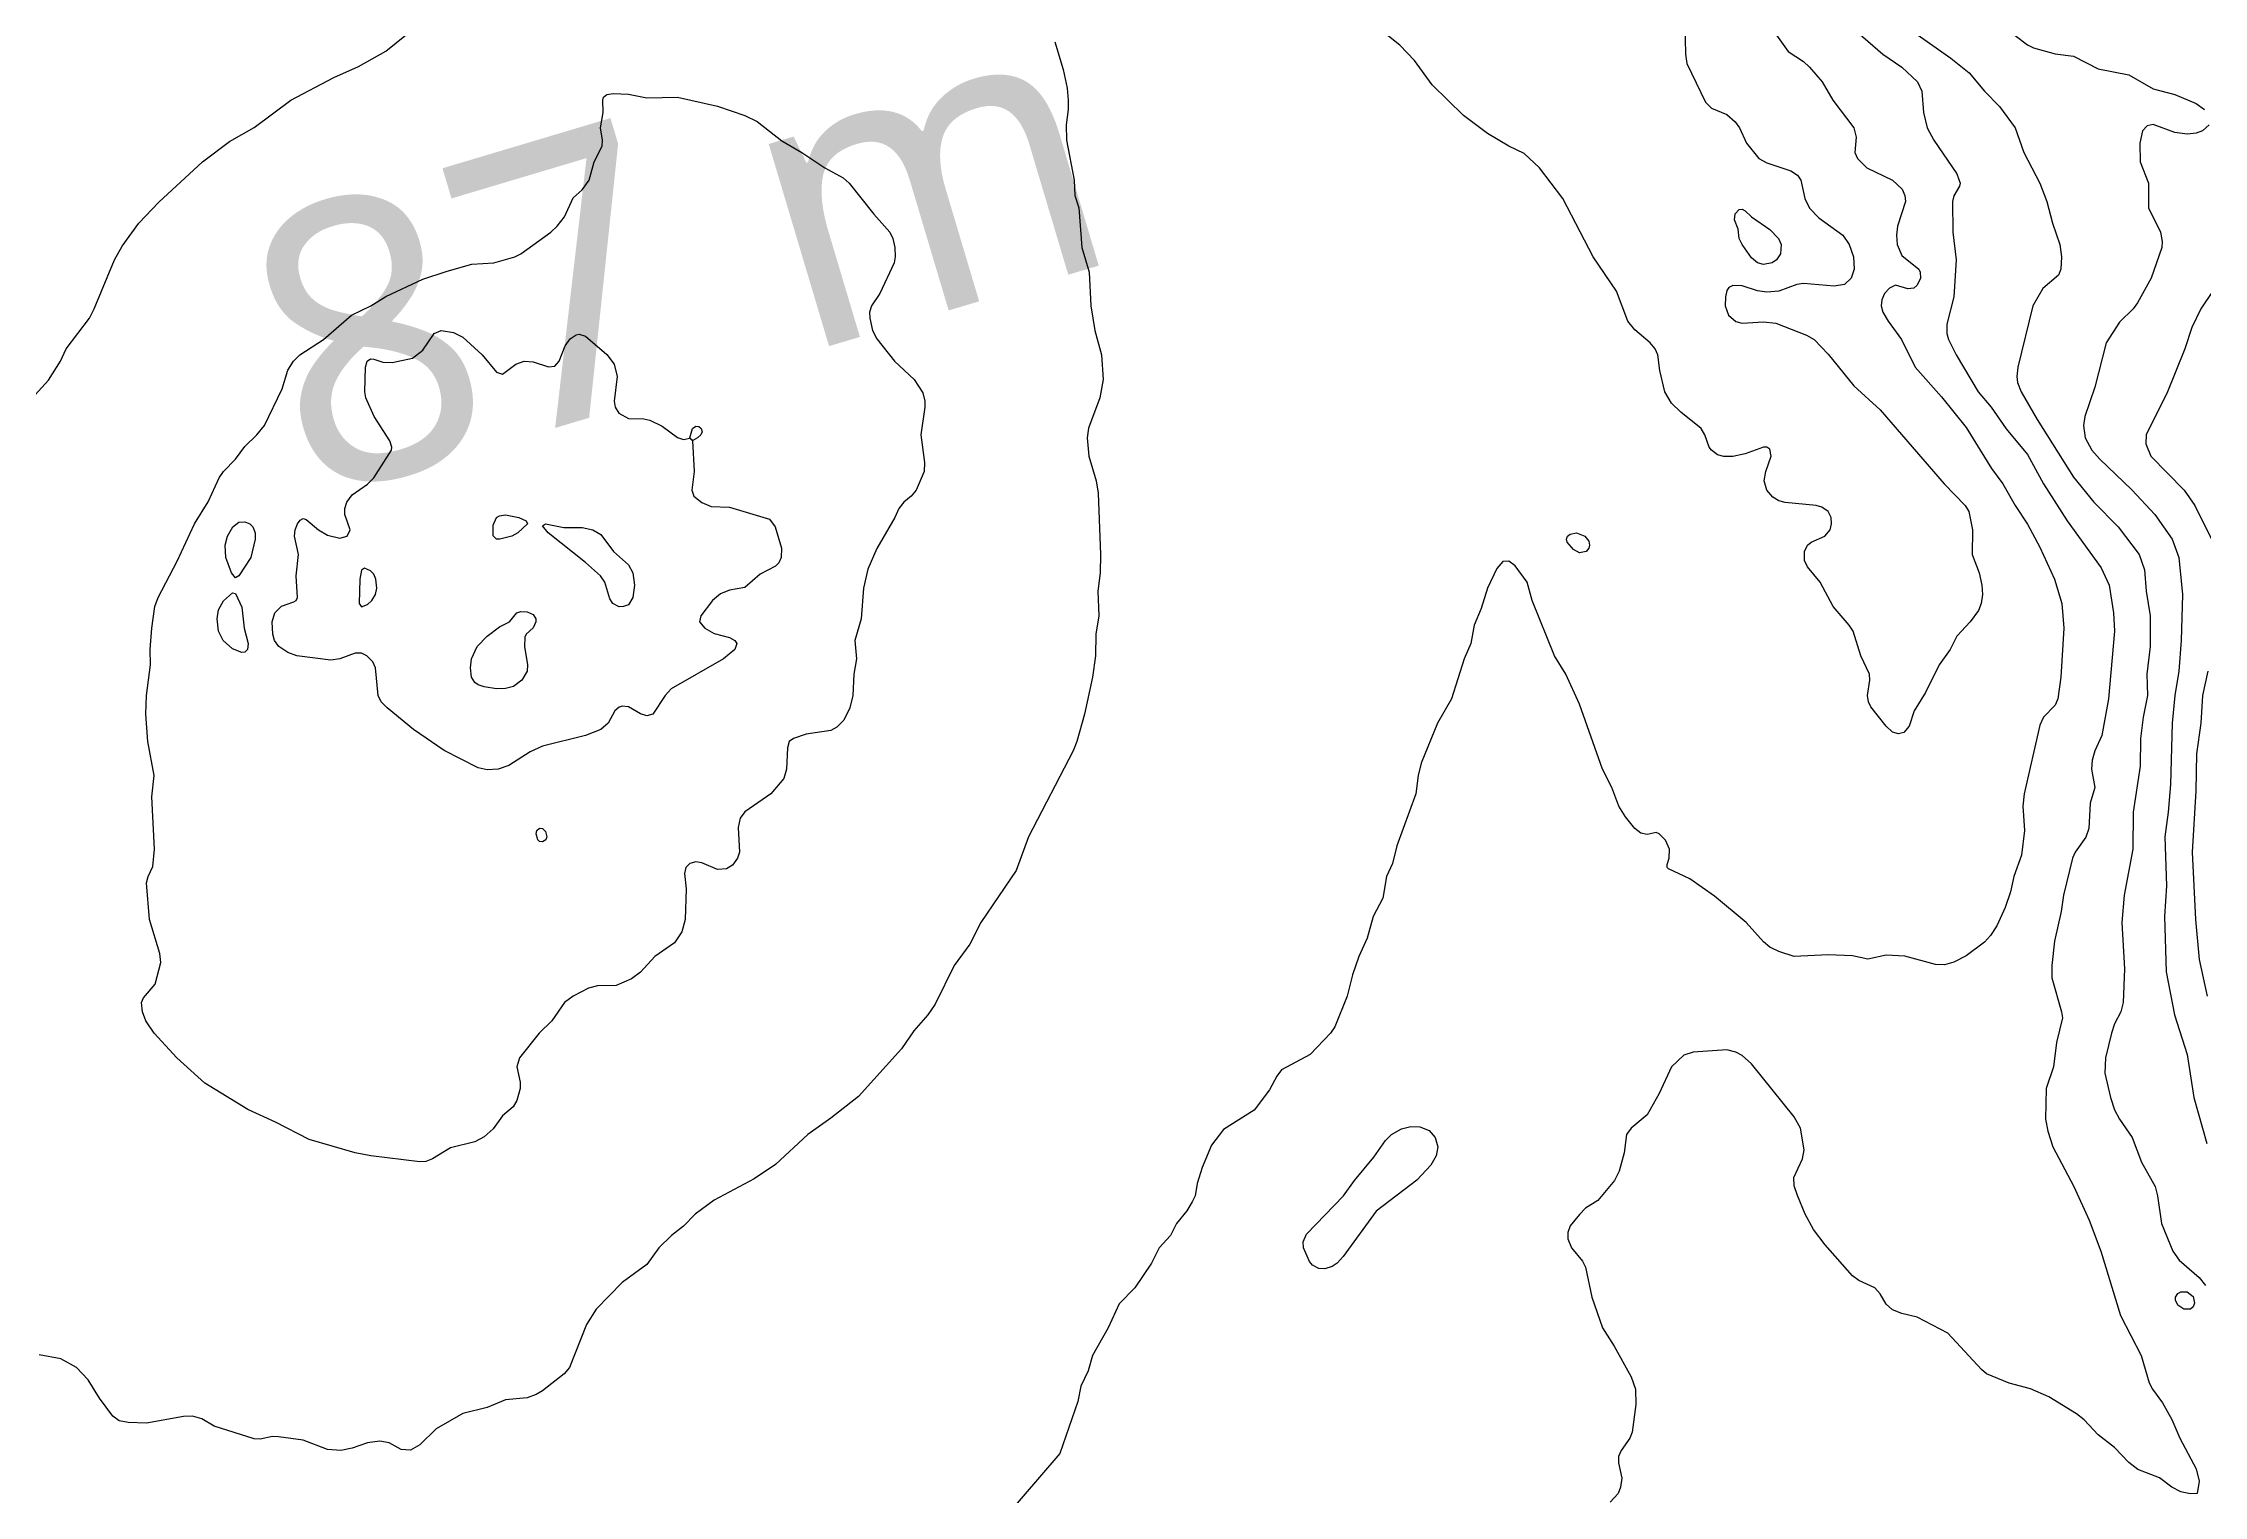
# Model space of a CAD drawing. Extents: x 474277 to 475042, y 254928 to 255625.
# Drawn here: x 474377.3 to 474431.3, y 255321.3 to 255357.6 of the extents above; entities that cross this region are included whole.
import ezdxf

# ---------------------------------------------------------------- set-up
doc = ezdxf.new("R2010")
doc.units = 0
doc.header["$MEASUREMENT"] = 0
doc.layers.add('BaseMapV2_DTM_export_MonNov09090547073261 — entities', color=1, linetype='CONTINUOUS')
doc.styles.get("Standard").update_dxf_attribs({"font": 'romans.shx'})

msp = doc.modelspace()

# ---------------------------------------------------------------- linework, layer by layer
at = {"layer": 'BaseMapV2_DTM_export_MonNov09090547073261 — entities', "color": 15, "linetype": 'Continuous', "true_color": 0xb7484b}
for points in [[(474376.708, 255348.321, 86.5), (474377.459, 255349.152, 86.5), (474377.758, 255349.624, 86.5), (474377.906, 255349.931, 86.5), (474378.485, 255350.698, 86.5), (474378.605, 255350.928, 86.5), (474379.108, 255352.155, 86.5), (474379.3, 255352.5, 86.5), (474379.719, 255353.075, 86.5), (474380.22, 255353.593, 86.5), (474381.308, 255354.608, 86.5), (474381.983, 255355.111, 86.5), (474382.597, 255355.459, 86.5), (474383.517, 255356.146, 86.5), (474384.59, 255356.712, 86.5), (474385.208, 255356.985, 86.5), (474385.888, 255357.369, 86.5), (474386.967, 255358.24, 86.5)], [(474420.327, 255358.212, 86.25), (474420.935, 255357.359, 86.25), (474421.318, 255357.11, 86.25), (474421.472, 255356.969, 86.25), (474421.787, 255356.602, 86.25), (474422.05, 255356.142, 86.25), (474422.58, 255355.452, 86.25), (474422.636, 255355.222, 86.25), (474422.605, 255354.838, 86.25), (474422.669, 255354.685, 86.25), (474422.903, 255354.455, 86.25), (474423.542, 255354.148, 86.25), (474423.787, 255353.918, 86.25), (474423.854, 255353.765, 86.25), (474423.865, 255353.612, 86.25), (474423.668, 255352.998, 86.25), (474423.641, 255352.768, 86.25), (474423.655, 255352.538, 86.25), (474423.772, 255352.267, 86.25), (474424.197, 255351.925, 86.25), (474424.237, 255351.848, 86.25), (474424.238, 255351.695, 86.25), (474424.155, 255351.522, 86.25), (474424.079, 255351.451, 86.25), (474423.925, 255351.433, 86.25), (474423.619, 255351.524, 86.25), (474423.465, 255351.45, 86.25), (474423.344, 255351.311, 86.25), (474423.273, 255351.158, 86.25), (474423.262, 255351.005, 86.25), (474423.303, 255350.851, 86.25), (474423.431, 255350.621, 86.25), (474423.764, 255350.161, 86.25), (474424.108, 255349.471, 86.25), (474424.769, 255348.729, 86.25), (474425.382, 255347.97, 86.25), (474426.017, 255346.941, 86.25), (474426.302, 255346.562, 86.25), (474426.604, 255346.021, 86.25), (474426.916, 255345.549, 86.25), (474427.222, 255344.975, 86.25), (474427.593, 255344.18, 86.25), (474427.777, 255343.567, 86.25), (474427.824, 255342.954, 86.25), (474427.745, 255341.727, 86.25), (474427.676, 255341.19, 86.25), (474427.606, 255341.026, 86.25), (474427.319, 255340.73, 86.25), (474427.222, 255340.524, 86.25), (474426.83, 255338.813, 86.25), (474426.801, 255338.506, 86.25), (474426.842, 255337.893, 86.25), (474426.762, 255337.28, 86.25), (474426.572, 255336.743, 86.25), (474426.487, 255336.36, 86.25), (474426.361, 255335.976, 86.25), (474426.149, 255335.512, 86.25), (474425.995, 255335.269, 86.25), (474425.842, 255335.106, 86.25), (474425.382, 255334.764, 86.25), (474425.075, 255334.609, 86.25), (474424.845, 255334.54, 86.25), (474424.615, 255334.546, 86.25), (474423.849, 255334.758, 86.25), (474423.388, 255334.783, 86.25), (474422.928, 255334.678, 86.25), (474422.545, 255334.762, 86.25), (474421.932, 255334.789, 86.25), (474421.088, 255334.746, 86.25), (474420.705, 255334.873, 86.25), (474420.475, 255334.983, 86.25), (474420.321, 255335.115, 86.25), (474419.889, 255335.593, 86.25), (474419.095, 255336.258, 86.25), (474418.481, 255336.692, 86.25), (474417.944, 255336.94, 86.25), (474417.91, 255336.973, 86.25), (474417.912, 255337.05, 86.25), (474417.962, 255337.203, 86.25), (474417.966, 255337.433, 86.25), (474417.868, 255337.655, 86.25), (474417.714, 255337.809, 86.25), (474417.638, 255337.844, 86.25), (474417.408, 255337.794, 86.25), (474417.254, 255337.832, 86.25), (474417.101, 255337.95, 86.25), (474416.871, 255338.236, 86.25), (474416.702, 255338.506, 86.25), (474416.531, 255338.967, 86.25), (474416.299, 255339.427, 86.25), (474415.721, 255341.051, 86.25), (474415.382, 255341.804, 86.25), (474415.099, 255342.264, 86.25), (474414.535, 255343.644, 86.25), (474414.409, 255344.104, 86.25), (474414.111, 255344.509, 86.25), (474413.957, 255344.628, 86.25), (474413.804, 255344.614, 86.25), (474413.651, 255344.441, 86.25), (474413.425, 255343.95, 86.25), (474413.267, 255343.444, 86.25), (474413.087, 255343.03, 86.25), (474413.008, 255342.57, 86.25), (474412.841, 255342.187, 86.25), (474412.518, 255341.19, 86.25), (474412.168, 255340.577, 86.25), (474411.76, 255339.58, 86.25), (474411.688, 255339.273, 86.25), (474411.629, 255338.813, 86.25), (474411.152, 255337.51, 86.25), (474411.044, 255337.071, 86.25), (474410.9, 255336.743, 86.25), (474410.802, 255336.206, 86.25), (474410.56, 255335.746, 86.25), (474410.416, 255335.209, 86.25), (474410.207, 255334.749, 86.25), (474410.047, 255334.293, 86.25), (474409.917, 255333.753, 86.25), (474409.607, 255332.986, 86.25), (474409.499, 255332.832, 86.25), (474408.986, 255332.296, 86.25), (474408.272, 255331.912, 86.25), (474408.156, 255331.759, 86.25), (474407.977, 255331.412, 86.25), (474407.593, 255330.907, 86.25), (474406.826, 255330.425, 86.25), (474406.52, 255330.034, 86.25), (474406.29, 255329.474, 86.25), (474406.163, 255329.075, 86.25), (474406.113, 255328.769, 86.25), (474406.041, 255328.615, 86.25), (474405.906, 255328.392, 86.25), (474405.65, 255328.078, 86.25), (474405.497, 255327.772, 86.25), (474405.218, 255327.465, 86.25), (474405.021, 255327.082, 86.25), (474404.611, 255326.468, 86.25), (474404.219, 255326.07, 86.25), (474403.943, 255325.471, 86.25), (474403.55, 255324.781, 86.25), (474403.442, 255324.398, 86.25), (474403.259, 255324.015, 86.25), (474403.186, 255323.631, 86.25), (474402.737, 255322.328, 86.25), (474401.306, 255320.671, 86.25)], [(474423.825, 255340.347, 86.5), (474423.695, 255340.308, 86.5), (474423.542, 255340.355, 86.5), (474423.388, 255340.5, 86.5), (474423.005, 255340.988, 86.5), (474422.945, 255341.113, 86.5), (474422.921, 255341.267, 86.5), (474422.977, 255341.65, 86.5), (474422.964, 255341.804, 86.5), (474422.751, 255342.264, 86.5), (474422.558, 255342.877, 86.5), (474422.459, 255343.03, 86.5), (474422.056, 255343.49, 86.5), (474421.738, 255344.104, 86.5), (474421.422, 255344.487, 86.5), (474421.347, 255344.641, 86.5), (474421.347, 255344.871, 86.5), (474421.415, 255345.024, 86.5), (474421.511, 255345.101, 86.5), (474421.855, 255345.249, 86.5), (474421.988, 255345.407, 86.5), (474422.018, 255345.561, 86.5), (474422.009, 255345.714, 86.5), (474421.932, 255345.867, 86.5), (474421.778, 255345.973, 86.5), (474421.635, 255346.021, 86.5), (474420.858, 255346.096, 86.5), (474420.705, 255346.136, 86.5), (474420.551, 255346.228, 86.5), (474420.4, 255346.404, 86.5), (474420.339, 255346.634, 86.5), (474420.377, 255346.864, 86.5), (474420.512, 255347.248, 86.5), (474420.475, 255347.425, 86.5), (474420.398, 255347.472, 86.5), (474420.321, 255347.475, 86.5), (474419.861, 255347.306, 86.5), (474419.555, 255347.241, 86.5), (474419.325, 255347.245, 86.5), (474419.171, 255347.287, 86.5), (474419.018, 255347.398, 86.5), (474418.962, 255347.478, 86.5), (474418.85, 255347.784, 86.5), (474418.762, 255347.938, 86.5), (474418.251, 255348.346, 86.5), (474418.021, 255348.576, 86.5), (474417.854, 255348.858, 86.5), (474417.727, 255349.394, 86.5), (474417.678, 255349.778, 86.5), (474417.614, 255349.931, 86.5), (474417.484, 255350.081, 86.5), (474417.101, 255350.405, 86.5), (474416.925, 255350.621, 86.5), (474416.641, 255351.373, 86.5), (474416.063, 255352.231, 86.5), (474415.306, 255353.688, 86.5), (474414.717, 255354.455, 86.5), (474414.341, 255354.814, 86.5), (474413.957, 255354.992, 86.5), (474413.421, 255355.309, 86.5), (474412.82, 255355.759, 86.5), (474412.04, 255356.531, 86.5), (474411.6, 255357.139, 86.5), (474411.233, 255357.522, 86.5), (474410.584, 255358.032, 86.5)], [(474422.24, 255358.212, 86), (474423.297, 255357.292, 86), (474423.772, 255356.971, 86), (474424.171, 255356.602, 86), (474424.275, 255356.372, 86), (474424.313, 255355.835, 86), (474424.411, 255355.452, 86), (474424.578, 255355.145, 86), (474425.153, 255354.302, 86), (474425.233, 255354.072, 86), (474425.217, 255353.995, 86), (474425.075, 255353.754, 86), (474425.041, 255353.612, 86), (474425.05, 255352.845, 86), (474425.135, 255352.155, 86), (474425.074, 255351.235, 86), (474424.898, 255350.545, 86), (474424.897, 255350.315, 86), (474424.941, 255350.161, 86), (474425.133, 255349.778, 86), (474425.682, 255348.858, 86), (474426.007, 255348.474, 86), (474426.379, 255347.934, 86), (474426.916, 255347.288, 86), (474427.315, 255346.557, 86), (474427.905, 255345.637, 86), (474428.756, 255344.457, 86), (474428.959, 255344.027, 86), (474429.068, 255343.337, 86), (474429.09, 255342.877, 86), (474428.939, 255341.19, 86), (474428.771, 255340.27, 86), (474428.596, 255339.887, 86), (474428.534, 255339.657, 86), (474428.519, 255339.427, 86), (474428.597, 255338.967, 86), (474428.481, 255338.583, 86), (474428.449, 255337.943, 86), (474428.372, 255337.727, 86), (474428.109, 255337.356, 86), (474428.039, 255337.203, 86), (474427.819, 255336.283, 86), (474427.759, 255335.872, 86), (474427.589, 255335.133, 86), (474427.524, 255334.519, 86), (474427.525, 255334.213, 86), (474427.769, 255333.369, 86), (474427.787, 255333.216, 86), (474427.644, 255332.602, 86), (474427.568, 255331.989, 86), (474427.382, 255331.452, 86), (474427.369, 255330.685, 86), (474427.424, 255330.379, 86), (474427.547, 255329.995, 86), (474428.076, 255328.999, 86), (474428.454, 255328.155, 86), (474428.75, 255327.388, 86), (474429.244, 255325.778, 86), (474429.753, 255324.781, 86), (474429.959, 255324.091, 86), (474430.038, 255323.938, 86), (474430.289, 255323.596, 86), (474430.519, 255323.182, 86), (474430.725, 255322.711, 86), (474431.133, 255321.944, 86), (474431.203, 255321.638, 86), (474431.152, 255321.331, 86), (474430.979, 255321.317, 86), (474430.749, 255321.373, 86), (474430.519, 255321.489, 86), (474430.213, 255321.724, 86), (474429.676, 255321.925, 86), (474429.446, 255322.103, 86), (474429.086, 255322.481, 86), (474428.679, 255322.796, 86), (474428.331, 255323.171, 86), (474428.142, 255323.316, 86), (474427.452, 255323.742, 86), (474426.992, 255323.942, 86), (474426.456, 255324.086, 86), (474425.895, 255324.321, 86), (474425.765, 255324.428, 86), (474424.922, 255325.339, 86), (474424.155, 255325.736, 86), (474423.772, 255325.825, 86), (474423.542, 255325.922, 86), (474423.388, 255326.061, 86), (474423.235, 255326.315, 86), (474423.097, 255326.468, 86), (474422.698, 255326.654, 86), (474422.545, 255326.764, 86), (474421.857, 255327.542, 86), (474421.568, 255327.925, 86), (474421.359, 255328.309, 86), (474421.165, 255328.774, 86), (474421.088, 255329.015, 86), (474421.076, 255329.229, 86), (474421.296, 255329.689, 86), (474421.336, 255329.919, 86), (474421.245, 255330.455, 86), (474421.088, 255330.739, 86), (474420.015, 255332.068, 86), (474419.785, 255332.276, 86), (474419.631, 255332.36, 86), (474419.401, 255332.416, 86), (474418.558, 255332.36, 86), (474418.328, 255332.283, 86), (474418.017, 255331.989, 86), (474417.714, 255331.324, 86), (474417.408, 255330.79, 86), (474417.013, 255330.455, 86), (474416.896, 255330.302, 86), (474416.84, 255329.842, 86), (474416.708, 255329.382, 86), (474416.599, 255329.152, 86), (474416.181, 255328.652, 86), (474415.874, 255328.457, 86), (474415.721, 255328.304, 86), (474415.491, 255328.015, 86), (474415.431, 255327.848, 86), (474415.432, 255327.695, 86), (474415.517, 255327.465, 86), (474415.798, 255327.135, 86), (474415.874, 255326.985, 86), (474416.03, 255326.238, 86), (474416.294, 255325.471, 86), (474416.585, 255325.011, 86), (474417.008, 255324.245, 86), (474417.117, 255323.938, 86), (474417.127, 255323.555, 86), (474417.035, 255322.865, 86), (474416.979, 255322.711, 86), (474416.762, 255322.404, 86), (474416.697, 255322.251, 86), (474416.695, 255322.098, 86), (474416.776, 255321.714, 86), (474416.744, 255321.484, 86), (474416.684, 255321.331, 86), (474416.488, 255321.112, 86)], [(474418.349, 255358.059, 86.5), (474418.368, 255357.292, 86.5), (474418.404, 255357.062, 86.5), (474418.865, 255356.097, 86.5), (474419.018, 255355.948, 86.5), (474419.401, 255355.786, 86.5), (474419.609, 255355.605, 86.5), (474419.715, 255355.452, 86.5), (474419.894, 255355.069, 86.5), (474420.201, 255354.685, 86.5), (474420.398, 255354.576, 86.5), (474421.005, 255354.378, 86.5), (474421.165, 255354.271, 86.5), (474421.248, 255354.148, 86.5), (474421.354, 255353.688, 86.5), (474421.472, 255353.447, 86.5), (474421.702, 255353.203, 86.5), (474422.3, 255352.768, 86.5), (474422.462, 255352.538, 86.5), (474422.571, 255352.231, 86.5), (474422.586, 255351.925, 86.5), (474422.506, 255351.695, 86.5), (474422.344, 255351.541, 86.5), (474422.085, 255351.497, 86.5), (474421.318, 255351.567, 86.5), (474421.153, 255351.541, 86.5), (474420.705, 255351.376, 86.5), (474420.398, 255351.35, 86.5), (474420.168, 255351.379, 86.5), (474419.785, 255351.503, 86.5), (474419.555, 255351.516, 86.5), (474419.449, 255351.465, 86.5), (474419.401, 255351.388, 86.5), (474419.365, 255351.235, 86.5), (474419.363, 255351.005, 86.5), (474419.447, 255350.775, 86.5), (474419.631, 255350.615, 86.5), (474419.785, 255350.577, 86.5), (474420.321, 255350.604, 86.5), (474420.628, 255350.573, 86.5), (474421.395, 255350.275, 86.5), (474421.584, 255350.161, 86.5), (474421.932, 255349.798, 86.5), (474422.573, 255349.011, 86.5), (474423.235, 255348.406, 86.5), (474424.837, 255346.557, 86.5), (474425.356, 255346.021, 86.5), (474425.45, 255345.867, 86.5), (474425.543, 255345.407, 86.5), (474425.535, 255344.794, 86.5), (474425.709, 255344.334, 86.5), (474425.775, 255344.027, 86.5), (474425.79, 255343.797, 86.5), (474425.757, 255343.567, 86.5), (474425.689, 255343.397, 86.5), (474425.486, 255343.107, 86.5), (474425.152, 255342.753, 86.5), (474424.984, 255342.417, 86.5), (474424.712, 255342.034, 86.5), (474424.365, 255341.343, 86.5), (474424.082, 255340.883, 86.5), (474423.956, 255340.5, 86.5), (474423.825, 255340.347, 86.5)], [(474402.605, 255357.599, 86.5), (474402.819, 255356.909, 86.5), (474402.919, 255356.449, 86.5), (474402.945, 255356.142, 86.5), (474402.945, 255355.912, 86.5), (474402.892, 255355.529, 86.5), (474402.904, 255355.145, 86.5), (474403.088, 255354.148, 86.5), (474403.109, 255353.765, 86.5), (474403.211, 255353.458, 86.5), (474403.284, 255352.462, 86.5), (474403.471, 255351.848, 86.5), (474403.505, 255351.005, 86.5), (474403.612, 255350.391, 86.5), (474403.775, 255349.778, 86.5), (474403.821, 255349.164, 86.5), (474403.733, 255348.704, 86.5), (474403.453, 255347.951, 86.5), (474403.419, 255347.708, 86.5), (474403.456, 255347.248, 86.5), (474403.646, 255346.634, 86.5), (474403.692, 255346.327, 86.5), (474403.748, 255344.794, 86.5), (474403.741, 255344.334, 86.5), (474403.683, 255343.874, 86.5), (474403.705, 255343.26, 86.5), (474403.636, 255342.8, 86.5), (474403.626, 255342.264, 86.5), (474403.55, 255341.727, 86.5), (474403.35, 255340.807, 86.5), (474403.161, 255340.117, 86.5), (474403.067, 255339.887, 86.5), (474401.953, 255337.74, 86.5), (474401.642, 255336.896, 86.5), (474400.759, 255335.593, 86.5), (474400.489, 255335.056, 86.5), (474400.097, 255334.519, 86.5), (474399.619, 255333.553, 86.5), (474399.435, 255333.292, 86.5), (474399.082, 255332.886, 86.5), (474398.775, 255332.442, 86.5), (474397.702, 255331.25, 86.5), (474397.012, 255330.705, 86.5), (474396.436, 255330.302, 86.5), (474395.632, 255329.547, 86.5), (474395.095, 255329.191, 86.5), (474394.098, 255328.658, 86.5), (474393.619, 255328.309, 86.5), (474393.331, 255328.011, 86.5), (474393.032, 255327.772, 86.5), (474392.709, 255327.465, 86.5), (474392.411, 255327.054, 86.5), (474391.798, 255326.599, 86.5), (474391.147, 255325.932, 86.5), (474390.903, 255325.548, 86.5), (474390.477, 255324.475, 86.5), (474390.349, 255324.321, 86.5), (474389.804, 255323.897, 86.5), (474389.651, 255323.805, 86.5), (474389.421, 255323.721, 86.5), (474388.884, 255323.668, 86.5), (474388.424, 255323.479, 86.5), (474387.811, 255323.331, 86.5), (474387.15, 255322.941, 86.5), (474386.737, 255322.541, 86.5), (474386.507, 255322.413, 86.5), (474386.277, 255322.429, 86.5), (474385.971, 255322.593, 86.5), (474385.74, 255322.633, 86.5), (474385.434, 255322.592, 86.5), (474385.05, 255322.458, 86.5), (474384.769, 255322.404, 86.5)], [(474424.098, 255357.829, 85.75), (474424.999, 255357.192, 85.75), (474425.459, 255356.826, 85.75), (474425.842, 255356.373, 85.75), (474426.22, 255355.989, 85.75), (474426.604, 255355.452, 85.75), (474426.823, 255354.838, 85.75), (474427.224, 255354.072, 85.75), (474427.401, 255353.612, 85.75), (474427.538, 255353.075, 85.75), (474427.726, 255352.538, 85.75), (474427.768, 255352.231, 85.75), (474427.745, 255351.925, 85.75), (474427.689, 255351.771, 85.75), (474427.299, 255351.439, 85.75), (474427.05, 255351.005, 85.75), (474426.672, 255349.471, 85.75), (474426.648, 255349.241, 85.75), (474426.67, 255349.088, 85.75), (474426.76, 255348.858, 85.75), (474427.158, 255348.168, 85.75), (474428.066, 255346.729, 85.75), (474428.571, 255346.097, 85.75), (474429.18, 255345.484, 85.75), (474429.705, 255344.794, 85.75), (474429.843, 255344.411, 85.75), (474429.884, 255343.874, 85.75), (474429.984, 255343.26, 85.75), (474429.983, 255342.494, 85.75), (474429.9, 255341.804, 85.75), (474429.916, 255341.267, 85.75), (474429.808, 255340.73, 85.75), (474429.742, 255340.193, 85.75), (474429.734, 255339.503, 85.75), (474429.553, 255338.353, 85.75), (474429.545, 255337.433, 85.75), (474429.331, 255336.283, 85.75), (474429.274, 255335.593, 85.75), (474429.339, 255334.443, 85.75), (474429.309, 255333.599, 85.75), (474429.251, 255333.369, 85.75), (474429.087, 255333.062, 85.75), (474429.012, 255332.832, 85.75), (474428.861, 255332.219, 85.75), (474428.85, 255331.836, 85.75), (474428.99, 255331.222, 85.75), (474429.093, 255330.916, 85.75), (474429.216, 255330.682, 85.75), (474429.532, 255330.225, 85.75), (474429.763, 255329.612, 85.75), (474430.109, 255328.999, 85.75), (474430.168, 255328.769, 85.75), (474430.263, 255328.078, 85.75), (474430.549, 255327.388, 85.75), (474430.703, 255327.158, 85.75), (474431.209, 255326.727, 85.75), (474431.363, 255326.53, 85.75)], [(474426.609, 255357.763, 85.5), (474426.916, 255357.531, 85.5), (474427.069, 255357.457, 85.5), (474427.606, 255357.301, 85.5), (474428.066, 255357.243, 85.5), (474428.679, 255356.928, 85.5), (474429.446, 255356.776, 85.5), (474430.059, 255356.43, 85.5), (474430.596, 255356.283, 85.5), (474431.13, 255356.065, 85.5), (474431.341, 255355.912, 85.5)], [(474387.057, 255329.689, 86.75), (474386.891, 255329.629, 86.75), (474386.737, 255329.615, 86.75), (474385.516, 255329.765, 86.75), (474385.127, 255329.839, 86.75), (474383.977, 255330.173, 86.75), (474383.133, 255330.611, 86.75), (474382.443, 255330.926, 86.75), (474381.37, 255331.585, 86.75), (474380.67, 255332.219, 86.75), (474380.103, 255332.832, 86.75), (474379.896, 255333.139, 86.75), (474379.808, 255333.369, 86.75), (474379.782, 255333.599, 86.75), (474379.836, 255333.718, 86.75), (474380.129, 255334.059, 86.75), (474380.267, 255334.596, 86.75), (474380.244, 255334.826, 86.75), (474379.987, 255335.669, 86.75), (474379.913, 255336.59, 86.75), (474379.95, 255336.743, 86.75), (474380.066, 255336.997, 86.75), (474380.109, 255337.433, 86.75), (474380.044, 255338.736, 86.75), (474380.099, 255339.273, 86.75), (474379.943, 255340.117, 86.75), (474379.89, 255340.807, 86.75), (474379.911, 255341.267, 86.75), (474380.009, 255342.034, 86.75), (474380, 255342.417, 86.75), (474380.039, 255342.954, 86.75), (474380.116, 255343.49, 86.75), (474380.198, 255343.72, 86.75), (474380.68, 255344.626, 86.75), (474381.107, 255345.561, 86.75), (474381.447, 255346.111, 86.75), (474381.725, 255346.711, 86.75), (474381.834, 255346.864, 86.75), (474382.131, 255347.171, 86.75), (474382.367, 255347.491, 86.75), (474382.67, 255347.784, 86.75), (474382.859, 255348.014, 86.75), (474383.301, 255348.934, 86.75), (474383.44, 255349.399, 86.75), (474383.587, 255349.624, 86.75), (474383.738, 255349.778, 86.75), (474384.333, 255350.161, 86.75), (474385.035, 255350.775, 86.75), (474385.514, 255351.005, 86.75), (474385.894, 255351.236, 86.75), (474386.814, 255351.67, 86.75), (474387.427, 255351.876, 86.75), (474388.041, 255352.045, 86.75), (474388.589, 255352.078, 86.75), (474389.114, 255352.234, 86.75), (474389.268, 255352.309, 86.75), (474390.011, 255352.845, 86.75), (474390.175, 255352.998, 86.75), (474390.352, 255353.228, 86.75), (474390.571, 255353.703, 86.75), (474390.801, 255353.903, 86.75), (474390.972, 255354.148, 86.75), (474391.101, 255354.608, 86.75), (474391.297, 255354.992, 86.75), (474391.306, 255355.145, 86.75), (474391.253, 255355.452, 86.75), (474391.323, 255355.835, 86.75), (474391.311, 255356.142, 86.75), (474391.332, 255356.219, 86.75), (474391.415, 255356.283, 86.75), (474391.568, 255356.308, 86.75), (474391.951, 255356.294, 86.75), (474392.411, 255356.2, 86.75), (474393.178, 255356.222, 86.75), (474394.175, 255355.995, 86.75), (474394.865, 255355.761, 86.75), (474395.172, 255355.614, 86.75), (474395.785, 255355.13, 86.75), (474396.289, 255354.838, 86.75), (474396.859, 255354.452, 86.75), (474397.319, 255354.202, 86.75), (474397.469, 255354.072, 86.75), (474398.085, 255353.298, 86.75), (474398.486, 255352.845, 86.75), (474398.559, 255352.692, 86.75), (474398.613, 255352.462, 86.75), (474398.623, 255352.231, 86.75), (474398.596, 255352.078, 86.75), (474398.235, 255351.311, 86.75), (474398.026, 255351.005, 86.75), (474397.976, 255350.851, 86.75), (474397.982, 255350.698, 86.75), (474398.051, 255350.391, 86.75), (474398.162, 255350.185, 86.75), (474398.599, 255349.624, 86.75), (474399.097, 255349.164, 86.75), (474399.312, 255348.83, 86.75), (474399.359, 255348.628, 86.75), (474399.36, 255348.474, 86.75), (474399.264, 255347.784, 86.75), (474399.35, 255347.094, 86.75), (474399.344, 255346.864, 86.75), (474399.147, 255346.404, 86.75), (474399.019, 255346.251, 86.75), (474398.832, 255346.097, 86.75), (474398.714, 255345.944, 86.75), (474398.612, 255345.714, 86.75), (474398.162, 255344.944, 86.75), (474397.932, 255344.423, 86.75), (474397.831, 255343.95, 86.75), (474397.768, 255343.184, 86.75), (474397.61, 255342.647, 86.75), (474397.653, 255342.187, 86.75), (474397.59, 255341.804, 86.75), (474397.565, 255341.267, 86.75), (474397.483, 255340.96, 86.75), (474397.333, 255340.653, 86.75), (474397.165, 255340.475, 86.75), (474397.012, 255340.392, 86.75), (474396.398, 255340.299, 86.75), (474396.08, 255340.193, 86.75), (474395.966, 255340.117, 86.75), (474395.925, 255339.963, 86.75), (474395.905, 255339.427, 86.75), (474395.836, 255339.197, 86.75), (474395.509, 255338.813, 86.75), (474394.865, 255338.361, 86.75), (474394.746, 255338.2, 86.75), (474394.698, 255337.97, 86.75), (474394.728, 255337.356, 86.75), (474394.682, 255337.203, 86.75), (474394.558, 255337.031, 86.75), (474394.405, 255336.94, 86.75), (474394.175, 255336.919, 86.75), (474393.791, 255337.086, 86.75), (474393.638, 255337.114, 86.75), (474393.485, 255337.071, 86.75), (474393.385, 255336.973, 86.75), (474393.356, 255336.82, 86.75), (474393.396, 255336.436, 86.75), (474393.372, 255335.669, 86.75), (474393.284, 255335.363, 86.75), (474393.101, 255335.09, 86.75), (474392.616, 255334.749, 86.75), (474392.258, 255334.357, 86.75), (474392.028, 255334.19, 86.75), (474391.645, 255334.023, 86.75), (474391.184, 255334.013, 86.75), (474390.954, 255333.955, 86.75), (474390.571, 255333.755, 86.75), (474390.355, 255333.599, 86.75), (474390.041, 255333.139, 86.75), (474389.724, 255332.832, 86.75), (474389.23, 255332.219, 86.75), (474389.165, 255331.989, 86.75), (474389.251, 255331.606, 86.75), (474389.246, 255331.452, 86.75), (474389.163, 255331.146, 86.75), (474389.071, 255330.992, 86.75), (474388.808, 255330.768, 86.75), (474388.577, 255330.44, 86.75), (474388.347, 255330.238, 86.75), (474388.117, 255330.117, 86.75), (474387.504, 255329.967, 86.75), (474387.057, 255329.689, 86.75)], [(474431.458, 255355.529, 85.5), (474431.286, 255355.378, 85.5), (474431.133, 255355.318, 85.5), (474430.903, 255355.298, 85.5), (474430.596, 255355.34, 85.5), (474430.059, 255355.536, 85.5), (474429.906, 255355.508, 85.5), (474429.787, 255355.375, 85.5), (474429.721, 255355.069, 85.5), (474429.73, 255354.608, 85.5), (474429.938, 255354.072, 85.5), (474429.942, 255353.458, 85.5), (474430.237, 255352.845, 85.5), (474430.28, 255352.615, 85.5), (474430.275, 255352.462, 85.5), (474430.009, 255351.695, 85.5), (474429.665, 255351.081, 85.5), (474429.553, 255350.928, 85.5), (474429.216, 255350.595, 85.5), (474428.885, 255350.085, 85.5), (474428.602, 255348.978, 85.5), (474428.35, 255348.244, 85.5), (474428.317, 255348.014, 85.5), (474428.36, 255347.708, 85.5), (474428.523, 255347.401, 85.5), (474428.724, 255347.171, 85.5), (474429.523, 255346.408, 85.5), (474430.097, 255345.791, 85.5), (474430.53, 255345.177, 85.5), (474430.699, 255344.717, 85.5), (474430.788, 255343.797, 85.5), (474430.758, 255342.647, 85.5), (474430.701, 255341.88, 85.5), (474430.601, 255341.267, 85.5), (474430.53, 255340.577, 85.5), (474430.491, 255339.043, 85.5), (474430.435, 255338.353, 85.5), (474430.348, 255337.74, 85.5), (474430.389, 255336.513, 85.5), (474430.338, 255335.746, 85.5), (474430.38, 255334.366, 85.5), (474430.587, 255333.292, 85.5), (474430.907, 255332.296, 85.5), (474431.073, 255331.222, 85.5), (474431.399, 255330.072, 85.5)], [(474420.535, 255352.078, 86.75), (474420.321, 255352.04, 86.75), (474420.168, 255352.079, 86.75), (474420.015, 255352.208, 86.75), (474419.782, 255352.538, 86.75), (474419.712, 255352.692, 86.75), (474419.689, 255352.922, 86.75), (474419.592, 255353.152, 86.75), (474419.612, 255353.305, 86.75), (474419.708, 255353.41, 86.75), (474419.785, 255353.421, 86.75), (474419.861, 255353.378, 86.75), (474420.021, 255353.228, 86.75), (474420.475, 255352.91, 86.75), (474420.695, 255352.692, 86.75), (474420.759, 255352.538, 86.75), (474420.74, 255352.308, 86.75), (474420.647, 255352.155, 86.75), (474420.535, 255352.078, 86.75)], [(474432.172, 255352.308, 85.25), (474431.25, 255350.928, 85.25), (474431.025, 255350.468, 85.25), (474430.844, 255349.931, 85.25), (474430.414, 255348.858, 85.25), (474429.879, 255347.784, 85.25), (474429.87, 255347.554, 85.25), (474429.998, 255347.248, 85.25), (474430.834, 255346.404, 85.25), (474431.094, 255346.021, 85.25), (474431.513, 255345.177, 85.25)], [(474388.701, 255339.427, 87), (474388.424, 255339.408, 87), (474388.194, 255339.459, 87), (474387.351, 255339.892, 87), (474386.584, 255340.417, 87), (474385.924, 255340.96, 87), (474385.774, 255341.113, 87), (474385.695, 255341.267, 87), (474385.63, 255341.957, 87), (474385.562, 255342.11, 87), (474385.417, 255342.264, 87), (474385.28, 255342.327, 87), (474385.127, 255342.331, 87), (474384.744, 255342.187, 87), (474384.514, 255342.151, 87), (474383.67, 255342.264, 87), (474383.44, 255342.346, 87), (474383.214, 255342.494, 87), (474383.106, 255342.647, 87), (474383.069, 255342.8, 87), (474383.052, 255343.107, 87), (474383.115, 255343.337, 87), (474383.287, 255343.505, 87), (474383.594, 255343.61, 87), (474383.647, 255343.644, 87), (474383.684, 255343.72, 87), (474383.649, 255344.257, 87), (474383.706, 255344.794, 87), (474383.607, 255345.254, 87), (474383.626, 255345.407, 87), (474383.687, 255345.561, 87), (474383.747, 255345.654, 87), (474383.824, 255345.693, 87), (474383.9, 255345.666, 87), (474384.207, 255345.406, 87), (474384.437, 255345.278, 87), (474384.744, 255345.203, 87), (474384.924, 255345.254, 87), (474384.997, 255345.407, 87), (474384.869, 255345.791, 87), (474384.868, 255345.944, 87), (474384.912, 255346.097, 87), (474385.05, 255346.285, 87), (474385.434, 255346.554, 87), (474385.587, 255346.705, 87), (474386.029, 255347.401, 87), (474386.041, 255347.478, 87), (474385.994, 255347.631, 87), (474385.6, 255348.244, 87), (474385.391, 255348.704, 87), (474385.369, 255348.858, 87), (474385.385, 255349.471, 87), (474385.426, 255349.624, 87), (474385.51, 255349.679, 87), (474385.587, 255349.676, 87), (474385.817, 255349.602, 87), (474386.047, 255349.591, 87), (474386.558, 255349.701, 87), (474386.814, 255349.902, 87), (474387.095, 255350.315, 87), (474387.274, 255350.393, 87), (474387.581, 255350.343, 87), (474387.811, 255350.227, 87), (474388.301, 255349.778, 87), (474388.654, 255349.348, 87), (474388.808, 255349.298, 87), (474389.138, 255349.548, 87), (474389.344, 255349.626, 87), (474389.574, 255349.607, 87), (474389.958, 255349.479, 87), (474390.111, 255349.501, 87), (474390.219, 255349.624, 87), (474390.373, 255350.008, 87), (474390.494, 255350.178, 87), (474390.648, 255350.284, 87), (474390.724, 255350.296, 87), (474390.878, 255350.247, 87), (474391.415, 255349.792, 87), (474391.6, 255349.548, 87), (474391.675, 255349.241, 87), (474391.593, 255348.628, 87), (474391.618, 255348.474, 87), (474391.713, 255348.321, 87), (474391.951, 255348.192, 87), (474392.335, 255348.183, 87), (474392.488, 255348.147, 87), (474392.795, 255348.003, 87), (474393.178, 255347.715, 87), (474393.331, 255347.669, 87), (474393.485, 255347.7, 87), (474393.553, 255347.631, 87), (474393.592, 255346.864, 87), (474393.536, 255346.404, 87), (474393.585, 255346.251, 87), (474393.791, 255346.089, 87), (474394.022, 255345.993, 87), (474394.482, 255345.973, 87), (474395.478, 255345.675, 87), (474395.622, 255345.484, 87), (474395.775, 255344.947, 87), (474395.768, 255344.717, 87), (474395.708, 255344.582, 87), (474395.632, 255344.502, 87), (474395.248, 255344.301, 87), (474394.865, 255343.968, 87), (474394.482, 255343.901, 87), (474394.252, 255343.806, 87), (474394.055, 255343.644, 87), (474393.763, 255343.26, 87), (474393.726, 255343.107, 87), (474393.864, 255342.954, 87), (474394.098, 255342.822, 87), (474394.482, 255342.717, 87), (474394.614, 255342.647, 87), (474394.662, 255342.57, 87), (474394.611, 255342.417, 87), (474394.328, 255342.186, 87), (474393.025, 255341.433, 87), (474392.868, 255341.267, 87), (474392.565, 255340.8, 87), (474392.411, 255340.763, 87), (474392.258, 255340.813, 87), (474391.951, 255340.984, 87), (474391.798, 255341.004, 87), (474391.721, 255340.981, 87), (474391.612, 255340.883, 87), (474391.443, 255340.577, 87), (474391.261, 255340.422, 87), (474390.878, 255340.27, 87), (474389.804, 255340.003, 87), (474389.498, 255339.863, 87), (474388.961, 255339.522, 87), (474388.701, 255339.427, 87)], [(474393.678, 255347.708, 87), (474393.561, 255347.638, 87), (474393.491, 255347.708, 87), (474393.553, 255347.938, 87), (474393.638, 255347.999, 87), (474393.715, 255347.99, 87), (474393.77, 255347.938, 87), (474393.792, 255347.861, 87), (474393.763, 255347.784, 87), (474393.678, 255347.708, 87)], [(474382.221, 255344.257, 87), (474382.137, 255344.208, 87), (474382.034, 255344.334, 87), (474381.893, 255344.717, 87), (474381.874, 255345.024, 87), (474381.938, 255345.254, 87), (474382.065, 255345.484, 87), (474382.213, 255345.599, 87), (474382.367, 255345.612, 87), (474382.49, 255345.561, 87), (474382.568, 255345.484, 87), (474382.623, 255345.331, 87), (474382.623, 255345.177, 87), (474382.515, 255344.717, 87), (474382.221, 255344.257, 87)], [(474388.742, 255345.177, 87.25), (474388.654, 255345.178, 87.25), (474388.577, 255345.255, 87.25), (474388.577, 255345.528, 87.25), (474388.656, 255345.714, 87.25), (474388.731, 255345.762, 87.25), (474388.884, 255345.781, 87.25), (474389.211, 255345.714, 87.25), (474389.401, 255345.637, 87.25), (474389.433, 255345.561, 87.25), (474389.186, 255345.331, 87.25), (474389.038, 255345.248, 87.25), (474388.742, 255345.177, 87.25)], [(474391.832, 255343.49, 87.25), (474391.721, 255343.489, 87.25), (474391.565, 255343.567, 87.25), (474391.491, 255343.682, 87.25), (474391.365, 255344.104, 87.25), (474391.258, 255344.257, 87.25), (474390.878, 255344.596, 87.25), (474389.944, 255345.331, 87.25), (474389.804, 255345.507, 87.25), (474389.881, 255345.562, 87.25), (474390.341, 255345.469, 87.25), (474390.801, 255345.468, 87.25), (474391.063, 255345.407, 87.25), (474391.261, 255345.293, 87.25), (474391.583, 255344.871, 87.25), (474391.951, 255344.537, 87.25), (474392.066, 255344.334, 87.25), (474392.106, 255344.027, 87.25), (474392.063, 255343.72, 87.25), (474391.951, 255343.535, 87.25), (474391.832, 255343.49, 87.25)], [(474415.886, 255344.871, 86.5), (474415.721, 255344.835, 86.5), (474415.568, 255344.914, 86.5), (474415.416, 255345.101, 86.5), (474415.395, 255345.177, 86.5), (474415.423, 255345.254, 86.5), (474415.491, 255345.299, 86.5), (474415.644, 255345.331, 86.5), (474415.854, 255345.254, 86.5), (474415.951, 255345.129, 86.5), (474415.973, 255345.024, 86.5), (474415.954, 255344.947, 86.5), (474415.886, 255344.871, 86.5)], [(474385.28, 255343.484, 87), (474385.434, 255343.542, 87), (474385.544, 255343.644, 87), (474385.634, 255343.797, 87), (474385.665, 255343.95, 87), (474385.64, 255344.18, 87), (474385.587, 255344.304, 87), (474385.51, 255344.387, 87), (474385.357, 255344.447, 87), (474385.28, 255344.401, 87), (474385.241, 255344.18, 87), (474385.221, 255343.567, 87), (474385.28, 255343.484, 87)], [(474382.436, 255342.417, 87), (474382.367, 255342.355, 87), (474382.29, 255342.341, 87), (474382.06, 255342.433, 87), (474381.824, 255342.647, 87), (474381.706, 255342.877, 87), (474381.675, 255343.184, 87), (474381.713, 255343.414, 87), (474381.83, 255343.636, 87), (474382.06, 255343.838, 87), (474382.137, 255343.814, 87), (474382.29, 255343.479, 87), (474382.347, 255342.954, 87), (474382.454, 255342.57, 87), (474382.436, 255342.417, 87)], [(474389.079, 255341.497, 87.25), (474388.884, 255341.444, 87.25), (474388.654, 255341.435, 87.25), (474388.347, 255341.483, 87.25), (474388.194, 255341.538, 87.25), (474388.117, 255341.594, 87.25), (474388.034, 255341.727, 87.25), (474388.005, 255341.957, 87.25), (474388.029, 255342.187, 87.25), (474388.176, 255342.494, 87.25), (474388.424, 255342.755, 87.25), (474388.731, 255342.987, 87.25), (474388.979, 255343.107, 87.25), (474389.161, 255343.337, 87.25), (474389.268, 255343.369, 87.25), (474389.421, 255343.36, 87.25), (474389.574, 255343.29, 87.25), (474389.64, 255343.184, 87.25), (474389.64, 255343.107, 87.25), (474389.574, 255342.964, 87.25), (474389.398, 255342.8, 87.25), (474389.361, 255342.724, 87.25), (474389.353, 255342.494, 87.25), (474389.434, 255342.034, 87.25), (474389.426, 255341.88, 87.25), (474389.292, 255341.65, 87.25), (474389.079, 255341.497, 87.25)], [(474431.424, 255341.88, 85.25), (474431.287, 255341.267, 85.25), (474431.246, 255340.577, 85.25), (474431.139, 255339.81, 85.25), (474431.123, 255338.89, 85.25), (474431.031, 255337.356, 85.25), (474431.112, 255335.669, 85.25), (474431.209, 255334.673, 85.25), (474431.403, 255333.753, 85.25)], [(474389.889, 255337.663, 87), (474389.804, 255337.611, 87), (474389.728, 255337.624, 87), (474389.691, 255337.663, 87), (474389.644, 255337.816, 87), (474389.665, 255337.893, 87), (474389.728, 255337.952, 87), (474389.804, 255337.944, 87), (474389.881, 255337.875, 87), (474389.917, 255337.74, 87), (474389.889, 255337.663, 87)], [(474409.539, 255327.005, 86.25), (474409.357, 255326.946, 86.25), (474409.203, 255326.955, 86.25), (474409.05, 255327.038, 86.25), (474408.973, 255327.123, 86.25), (474408.821, 255327.465, 86.25), (474408.819, 255327.618, 86.25), (474408.897, 255327.81, 86.25), (474409.823, 255328.769, 86.25), (474410.095, 255329.152, 86.25), (474410.584, 255329.731, 86.25), (474410.871, 255330.149, 86.25), (474411.024, 255330.302, 86.25), (474411.274, 255330.445, 86.25), (474411.504, 255330.502, 86.25), (474411.734, 255330.494, 86.25), (474411.964, 255330.397, 86.25), (474412.112, 255330.225, 86.25), (474412.177, 255329.995, 86.25), (474412.137, 255329.765, 86.25), (474412.007, 255329.535, 86.25), (474411.657, 255329.16, 86.25), (474410.642, 255328.385, 86.25), (474409.817, 255327.251, 86.25), (474409.663, 255327.088, 86.25), (474409.539, 255327.005, 86.25)], [(474430.989, 255325.932, 86), (474430.826, 255325.931, 86), (474430.673, 255326.039, 86), (474430.611, 255326.162, 86), (474430.614, 255326.238, 86), (474430.673, 255326.327, 86), (474430.749, 255326.367, 86), (474430.903, 255326.368, 86), (474431.056, 255326.249, 86), (474431.089, 255326.085, 86), (474431.056, 255325.99, 86), (474430.989, 255325.932, 86)], [(474384.769, 255322.404, 86.5), (474384.437, 255322.426, 86.5), (474383.824, 255322.658, 86.5), (474383.21, 255322.748, 86.5), (474383.057, 255322.75, 86.5), (474382.75, 255322.687, 86.5), (474382.597, 255322.696, 86.5), (474381.6, 255323.013, 86.5), (474381.293, 255323.196, 86.5), (474381.063, 255323.259, 86.5), (474380.833, 255323.255, 86.5), (474379.913, 255323.09, 86.5), (474379.453, 255323.101, 86.5), (474379.223, 255323.148, 86.5), (474379.07, 255323.262, 86.5), (474378.738, 255323.708, 86.5), (474378.45, 255324.168, 86.5), (474378.161, 255324.475, 86.5), (474377.766, 255324.69, 86.5), (474377.229, 255324.791, 86.5)]]:
    msp.add_polyline3d(points, dxfattribs=at)

# ---------------------------------------------------------------- texts
at = {"layer": 'BaseMapV2_DTM_export_MonNov09090547073261 — entities', "color": 250, "true_color": 0x323232, "insert": (474383.944, 255346.008), "char_height": 0.2, "width": 17.61571, "attachment_point": 7, "rotation": 16.6232}
msp.add_mtext('\\fOpen Sans|i0|b0;\\H7.02279;87\\~m', dxfattribs=at)

doc.saveas('drawing.dxf')
